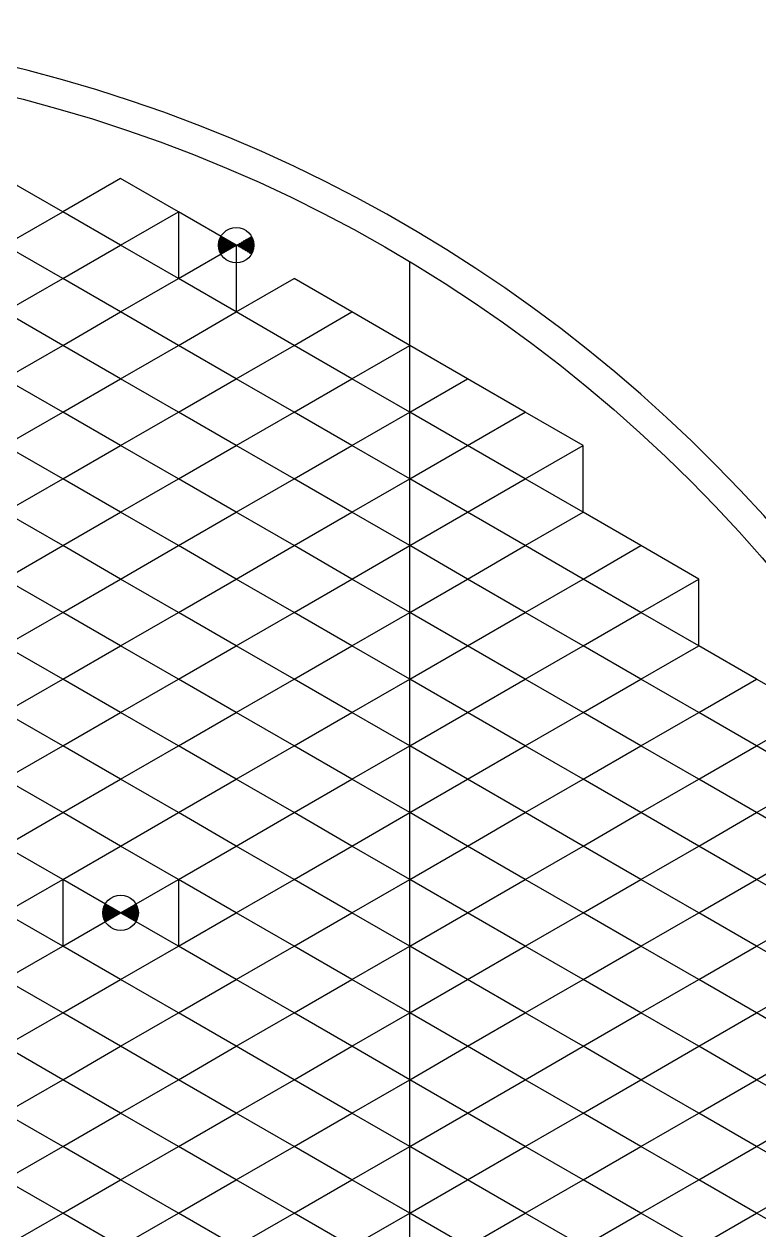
# Model space of a CAD drawing. Extents: x -11958 to 3251, y -1845 to 8235.
# Drawn here: x -9881 to -9529, y -588 to -10 of the extents above; entities that cross this region are included whole.
import ezdxf

# ---------------------------------------------------------------- set-up
doc = ezdxf.new("R2010")
doc.units = 0
doc.header["$LTSCALE"] = 10
doc.linetypes.add('DASHDOT-M', pattern=[36, 30, -3, 0, -3])
doc.linetypes.add('DASHDOT-S', pattern=[14, 10, -2, 0, -2])
doc.layers.get('0').update_dxf_attribs({"linetype": 'CONTINUOUS'})
doc.layers.add('CDR_DWG1', color=4, linetype='CONTINUOUS')
doc.layers.add('CDR_DWG3', color=1, linetype='DASHDOT-M')

msp = doc.modelspace()

# ---------------------------------------------------------------- hatches: boundary and pattern name
h = msp.add_hatch()
h.set_pattern_fill('ANSI37', color=256, scale=0.1, style=0)
h.set_pattern_definition([(45, (-12204.0697, -1700.7073), (-0.224506403, 0.224506403), []), (135, (-12204.0697, -1700.7073), (-0.224506403, -0.224506403), [])])
h.paths.add_polyline_path([(-9786.77, -112.05, 0.131652), (-9787.91, -116.3, 0.131652), (-9786.77, -120.55), (-9779.41, -116.3)])
h = msp.add_hatch()
h.set_pattern_fill('ANSI37', color=256, scale=0.1, style=0)
h.set_pattern_definition([(135, (-7354.7493, -1700.7073), (0.224506403, 0.224506403), []), (45, (-7354.7493, -1700.7073), (0.224506403, -0.224506403), [])])
h.paths.add_polyline_path([(-9772.05, -112.05, -0.131652), (-9770.91, -116.3, -0.131652), (-9772.05, -120.55), (-9779.41, -116.3)])
h = msp.add_hatch()
h.set_pattern_fill('ANSI37', color=256, scale=0.1, style=0)
h.set_pattern_definition([(45, (-12259.49534, -2020.7073), (-0.224506403, 0.224506403), []), (135, (-12259.49534, -2020.7073), (-0.224506403, -0.224506403), [])])
h.paths.add_polyline_path([(-9842.2, -432.05, 0.131652), (-9843.34, -436.3, 0.131652), (-9842.2, -440.55), (-9834.84, -436.3)])
h = msp.add_hatch()
h.set_pattern_fill('ANSI37', color=256, scale=0.1, style=0)
h.set_pattern_definition([(135, (-7410.17494, -2020.7073), (0.224506403, 0.224506403), []), (45, (-7410.17494, -2020.7073), (0.224506403, -0.224506403), [])])
h.paths.add_polyline_path([(-9827.47, -432.05, -0.131652), (-9826.34, -436.3, -0.131652), (-9827.47, -440.55), (-9834.84, -436.3)])

# ---------------------------------------------------------------- linework, layer by layer
at = {"layer": 'CDR_DWG1'}
for p, q in [((-9862.55, -100.3), (-9890.26, -84.3)), ((-9834.84, -84.3), (-9862.55, -100.3)), ((-9807.12, -100.3), (-9834.84, -84.3)), ((-9807.12, -100.3), (-9807.12, -132.3)), ((-9696.27, -1324.48), (-9696.27, -124.13)), ((-9779.41, -148.3), (-9807.12, -132.3)), ((-9779.41, -148.3), (-9751.7, -132.3)), ((-9723.98, -148.3), (-9751.7, -132.3)), ((-9696.27, -164.3), (-9723.98, -148.3)), ((-9668.56, -180.3), (-9696.27, -164.3)), ((-9640.85, -196.3), (-9668.56, -180.3)), ((-9613.13, -212.3), (-9640.85, -196.3)), ((-9613.13, -244.3), (-9613.13, -212.3)), ((-9585.42, -260.3), (-9613.13, -244.3)), ((-9613.13, -244.3), (-9613.13, -244.3)), ((-9557.71, -276.3), (-9585.42, -260.3)), ((-9557.71, -308.3), (-9557.71, -276.3)), ((-9529.99, -324.3), (-9557.71, -308.3)), ((-9557.71, -308.3), (-9557.71, -308.3)), ((-9502.28, -340.3), (-9529.99, -324.3)), ((-9862.55, -420.3), (-9834.84, -404.3)), ((-9807.12, -420.3), (-9834.84, -404.3)), ((-9862.55, -420.3), (-9862.55, -452.3)), ((-9807.12, -420.3), (-9807.12, -452.3)), ((-9834.84, -468.3), (-9862.55, -452.3)), ((-9834.84, -468.3), (-9807.12, -452.3))]:
    msp.add_line(p, q, dxfattribs=at)
for centre, radius in [((-10056.54, -724.3), 700), ((-9779.41, -116.3), 8.5), ((-9834.84, -436.3), 8.5)]:
    msp.add_circle(centre, radius, dxfattribs=at)
msp.add_arc((-10056.54, -724.3), 714, 186.39283, 173.60717, dxfattribs=at)
at = {"layer": 'CDR_DWG3', "linetype": 'DASHDOT-S'}
for p, q in [((-9890.26, -116.3), (-9862.55, -100.3)), ((-9834.84, -116.3), (-9862.55, -100.3)), ((-9834.84, -116.3), (-9807.12, -100.3)), ((-9779.41, -116.3), (-9807.12, -100.3)), ((-9862.55, -132.3), (-9890.26, -116.3)), ((-9862.55, -132.3), (-9834.84, -116.3)), ((-9807.12, -132.3), (-9834.84, -116.3)), ((-9807.12, -132.3), (-9779.41, -116.3)), ((-9779.41, -116.3), (-9779.41, -148.3)), ((-9890.26, -148.3), (-9862.55, -132.3)), ((-9834.84, -148.3), (-9862.55, -132.3)), ((-9834.84, -148.3), (-9807.12, -132.3)), ((-9862.55, -164.3), (-9890.26, -148.3)), ((-9862.55, -164.3), (-9834.84, -148.3)), ((-9807.12, -164.3), (-9834.84, -148.3)), ((-9807.12, -164.3), (-9779.41, -148.3)), ((-9751.7, -164.3), (-9779.41, -148.3)), ((-9751.7, -164.3), (-9723.98, -148.3)), ((-9890.26, -180.3), (-9862.55, -164.3)), ((-9834.84, -180.3), (-9862.55, -164.3)), ((-9834.84, -180.3), (-9807.12, -164.3)), ((-9779.41, -180.3), (-9807.12, -164.3)), ((-9779.41, -180.3), (-9751.7, -164.3)), ((-9723.98, -180.3), (-9751.7, -164.3)), ((-9723.98, -180.3), (-9696.27, -164.3)), ((-9862.55, -196.3), (-9890.26, -180.3)), ((-9862.55, -196.3), (-9834.84, -180.3)), ((-9807.12, -196.3), (-9834.84, -180.3)), ((-9807.12, -196.3), (-9779.41, -180.3)), ((-9751.7, -196.3), (-9779.41, -180.3)), ((-9751.7, -196.3), (-9723.98, -180.3)), ((-9696.27, -196.3), (-9723.98, -180.3)), ((-9696.27, -196.3), (-9668.56, -180.3)), ((-9890.26, -212.3), (-9862.55, -196.3)), ((-9834.84, -212.3), (-9862.55, -196.3)), ((-9834.84, -212.3), (-9807.12, -196.3)), ((-9779.41, -212.3), (-9807.12, -196.3)), ((-9779.41, -212.3), (-9751.7, -196.3)), ((-9723.98, -212.3), (-9751.7, -196.3)), ((-9723.98, -212.3), (-9696.27, -196.3)), ((-9668.56, -212.3), (-9696.27, -196.3)), ((-9668.56, -212.3), (-9640.85, -196.3)), ((-9862.55, -228.3), (-9890.26, -212.3)), ((-9862.55, -228.3), (-9834.84, -212.3)), ((-9807.12, -228.3), (-9834.84, -212.3)), ((-9807.12, -228.3), (-9779.41, -212.3)), ((-9751.7, -228.3), (-9779.41, -212.3)), ((-9751.7, -228.3), (-9723.98, -212.3)), ((-9696.27, -228.3), (-9723.98, -212.3)), ((-9696.27, -228.3), (-9668.56, -212.3)), ((-9640.85, -228.3), (-9668.56, -212.3)), ((-9640.85, -228.3), (-9613.13, -212.3)), ((-9890.26, -244.3), (-9862.55, -228.3)), ((-9834.84, -244.3), (-9862.55, -228.3)), ((-9834.84, -244.3), (-9807.12, -228.3)), ((-9779.41, -244.3), (-9807.12, -228.3)), ((-9779.41, -244.3), (-9751.7, -228.3)), ((-9723.98, -244.3), (-9751.7, -228.3)), ((-9723.98, -244.3), (-9696.27, -228.3)), ((-9668.56, -244.3), (-9696.27, -228.3)), ((-9668.56, -244.3), (-9640.85, -228.3)), ((-9613.13, -244.3), (-9640.85, -228.3)), ((-9862.55, -260.3), (-9890.26, -244.3)), ((-9862.55, -260.3), (-9834.84, -244.3)), ((-9807.12, -260.3), (-9834.84, -244.3)), ((-9807.12, -260.3), (-9779.41, -244.3)), ((-9751.7, -260.3), (-9779.41, -244.3)), ((-9751.7, -260.3), (-9723.98, -244.3)), ((-9696.27, -260.3), (-9723.98, -244.3)), ((-9696.27, -260.3), (-9668.56, -244.3)), ((-9640.85, -260.3), (-9668.56, -244.3)), ((-9640.85, -260.3), (-9613.13, -244.3)), ((-9890.26, -276.3), (-9862.55, -260.3)), ((-9834.84, -276.3), (-9862.55, -260.3)), ((-9834.84, -276.3), (-9807.12, -260.3)), ((-9779.41, -276.3), (-9807.12, -260.3)), ((-9779.41, -276.3), (-9751.7, -260.3)), ((-9723.98, -276.3), (-9751.7, -260.3)), ((-9723.98, -276.3), (-9696.27, -260.3)), ((-9668.56, -276.3), (-9696.27, -260.3)), ((-9668.56, -276.3), (-9640.85, -260.3)), ((-9613.13, -276.3), (-9640.85, -260.3)), ((-9613.13, -276.3), (-9585.42, -260.3)), ((-9862.55, -292.3), (-9890.26, -276.3)), ((-9862.55, -292.3), (-9834.84, -276.3)), ((-9807.12, -292.3), (-9834.84, -276.3)), ((-9807.12, -292.3), (-9779.41, -276.3)), ((-9751.7, -292.3), (-9779.41, -276.3)), ((-9751.7, -292.3), (-9723.98, -276.3)), ((-9696.27, -292.3), (-9723.98, -276.3)), ((-9696.27, -292.3), (-9668.56, -276.3)), ((-9640.85, -292.3), (-9668.56, -276.3)), ((-9640.85, -292.3), (-9613.13, -276.3)), ((-9585.42, -292.3), (-9613.13, -276.3)), ((-9585.42, -292.3), (-9557.71, -276.3)), ((-9890.26, -308.3), (-9862.55, -292.3)), ((-9834.84, -308.3), (-9862.55, -292.3)), ((-9834.84, -308.3), (-9807.12, -292.3)), ((-9779.41, -308.3), (-9807.12, -292.3)), ((-9779.41, -308.3), (-9751.7, -292.3)), ((-9723.98, -308.3), (-9751.7, -292.3)), ((-9723.98, -308.3), (-9696.27, -292.3)), ((-9668.56, -308.3), (-9696.27, -292.3)), ((-9668.56, -308.3), (-9640.85, -292.3)), ((-9613.13, -308.3), (-9640.85, -292.3)), ((-9613.13, -308.3), (-9585.42, -292.3)), ((-9557.71, -308.3), (-9585.42, -292.3)), ((-9862.55, -324.3), (-9890.26, -308.3)), ((-9862.55, -324.3), (-9834.84, -308.3)), ((-9807.12, -324.3), (-9834.84, -308.3)), ((-9807.12, -324.3), (-9779.41, -308.3)), ((-9751.7, -324.3), (-9779.41, -308.3)), ((-9751.7, -324.3), (-9723.98, -308.3)), ((-9696.27, -324.3), (-9723.98, -308.3)), ((-9696.27, -324.3), (-9668.56, -308.3)), ((-9640.85, -324.3), (-9668.56, -308.3)), ((-9640.85, -324.3), (-9613.13, -308.3)), ((-9585.42, -324.3), (-9613.13, -308.3)), ((-9585.42, -324.3), (-9557.71, -308.3)), ((-9890.26, -340.3), (-9862.55, -324.3)), ((-9834.84, -340.3), (-9862.55, -324.3)), ((-9834.84, -340.3), (-9807.12, -324.3)), ((-9779.41, -340.3), (-9807.12, -324.3)), ((-9779.41, -340.3), (-9751.7, -324.3)), ((-9723.98, -340.3), (-9751.7, -324.3)), ((-9723.98, -340.3), (-9696.27, -324.3)), ((-9668.56, -340.3), (-9696.27, -324.3)), ((-9668.56, -340.3), (-9640.85, -324.3)), ((-9613.13, -340.3), (-9640.85, -324.3)), ((-9613.13, -340.3), (-9585.42, -324.3)), ((-9557.71, -340.3), (-9585.42, -324.3)), ((-9557.71, -340.3), (-9529.99, -324.3)), ((-9862.55, -356.3), (-9890.26, -340.3)), ((-9862.55, -356.3), (-9834.84, -340.3)), ((-9807.12, -356.3), (-9834.84, -340.3)), ((-9807.12, -356.3), (-9779.41, -340.3)), ((-9751.7, -356.3), (-9779.41, -340.3)), ((-9751.7, -356.3), (-9723.98, -340.3)), ((-9696.27, -356.3), (-9723.98, -340.3)), ((-9696.27, -356.3), (-9668.56, -340.3)), ((-9640.85, -356.3), (-9668.56, -340.3)), ((-9640.85, -356.3), (-9613.13, -340.3)), ((-9585.42, -356.3), (-9613.13, -340.3)), ((-9585.42, -356.3), (-9557.71, -340.3)), ((-9529.99, -356.3), (-9557.71, -340.3)), ((-9529.99, -356.3), (-9502.28, -340.3)), ((-9890.26, -372.3), (-9862.55, -356.3)), ((-9834.84, -372.3), (-9862.55, -356.3)), ((-9834.84, -372.3), (-9807.12, -356.3)), ((-9779.41, -372.3), (-9807.12, -356.3)), ((-9779.41, -372.3), (-9751.7, -356.3)), ((-9723.98, -372.3), (-9751.7, -356.3)), ((-9723.98, -372.3), (-9696.27, -356.3)), ((-9668.56, -372.3), (-9696.27, -356.3)), ((-9668.56, -372.3), (-9640.85, -356.3)), ((-9613.13, -372.3), (-9640.85, -356.3)), ((-9613.13, -372.3), (-9585.42, -356.3)), ((-9557.71, -372.3), (-9585.42, -356.3)), ((-9557.71, -372.3), (-9529.99, -356.3)), ((-9502.28, -372.3), (-9529.99, -356.3)), ((-9862.55, -388.3), (-9890.26, -372.3)), ((-9862.55, -388.3), (-9834.84, -372.3)), ((-9807.12, -388.3), (-9834.84, -372.3)), ((-9807.12, -388.3), (-9779.41, -372.3)), ((-9751.7, -388.3), (-9779.41, -372.3)), ((-9751.7, -388.3), (-9723.98, -372.3)), ((-9696.27, -388.3), (-9723.98, -372.3)), ((-9696.27, -388.3), (-9668.56, -372.3)), ((-9640.85, -388.3), (-9668.56, -372.3)), ((-9640.85, -388.3), (-9613.13, -372.3)), ((-9585.42, -388.3), (-9613.13, -372.3)), ((-9585.42, -388.3), (-9557.71, -372.3)), ((-9529.99, -388.3), (-9557.71, -372.3)), ((-9529.99, -388.3), (-9502.28, -372.3)), ((-9890.26, -404.3), (-9862.55, -388.3)), ((-9834.84, -404.3), (-9862.55, -388.3)), ((-9834.84, -404.3), (-9807.12, -388.3)), ((-9779.41, -404.3), (-9807.12, -388.3)), ((-9779.41, -404.3), (-9751.7, -388.3)), ((-9723.98, -404.3), (-9751.7, -388.3)), ((-9723.98, -404.3), (-9696.27, -388.3)), ((-9668.56, -404.3), (-9696.27, -388.3)), ((-9668.56, -404.3), (-9640.85, -388.3)), ((-9613.13, -404.3), (-9640.85, -388.3)), ((-9613.13, -404.3), (-9585.42, -388.3)), ((-9557.71, -404.3), (-9585.42, -388.3)), ((-9557.71, -404.3), (-9529.99, -388.3)), ((-9502.28, -404.3), (-9529.99, -388.3)), ((-9862.55, -420.3), (-9890.26, -404.3)), ((-9807.12, -420.3), (-9779.41, -404.3)), ((-9751.7, -420.3), (-9779.41, -404.3)), ((-9751.7, -420.3), (-9723.98, -404.3)), ((-9696.27, -420.3), (-9723.98, -404.3)), ((-9696.27, -420.3), (-9668.56, -404.3)), ((-9640.85, -420.3), (-9668.56, -404.3)), ((-9640.85, -420.3), (-9613.13, -404.3)), ((-9585.42, -420.3), (-9613.13, -404.3)), ((-9585.42, -420.3), (-9557.71, -404.3)), ((-9529.99, -420.3), (-9557.71, -404.3)), ((-9529.99, -420.3), (-9502.28, -404.3)), ((-9890.26, -436.3), (-9862.55, -420.3)), ((-9834.84, -436.3), (-9862.55, -420.3)), ((-9834.84, -436.3), (-9807.12, -420.3)), ((-9779.41, -436.3), (-9807.12, -420.3)), ((-9779.41, -436.3), (-9751.7, -420.3)), ((-9723.98, -436.3), (-9751.7, -420.3)), ((-9723.98, -436.3), (-9696.27, -420.3)), ((-9668.56, -436.3), (-9696.27, -420.3)), ((-9668.56, -436.3), (-9640.85, -420.3)), ((-9613.13, -436.3), (-9640.85, -420.3)), ((-9613.13, -436.3), (-9585.42, -420.3)), ((-9557.71, -436.3), (-9585.42, -420.3)), ((-9557.71, -436.3), (-9529.99, -420.3)), ((-9502.28, -436.3), (-9529.99, -420.3)), ((-9862.55, -452.3), (-9890.26, -436.3)), ((-9862.55, -452.3), (-9834.84, -436.3)), ((-9807.12, -452.3), (-9834.84, -436.3)), ((-9807.12, -452.3), (-9779.41, -436.3)), ((-9751.7, -452.3), (-9779.41, -436.3)), ((-9751.7, -452.3), (-9723.98, -436.3)), ((-9696.27, -452.3), (-9723.98, -436.3)), ((-9696.27, -452.3), (-9668.56, -436.3)), ((-9640.85, -452.3), (-9668.56, -436.3)), ((-9640.85, -452.3), (-9613.13, -436.3)), ((-9585.42, -452.3), (-9613.13, -436.3)), ((-9585.42, -452.3), (-9557.71, -436.3)), ((-9529.99, -452.3), (-9557.71, -436.3)), ((-9529.99, -452.3), (-9502.28, -436.3)), ((-9890.26, -468.3), (-9862.55, -452.3)), ((-9779.41, -468.3), (-9807.12, -452.3)), ((-9779.41, -468.3), (-9751.7, -452.3)), ((-9723.98, -468.3), (-9751.7, -452.3)), ((-9723.98, -468.3), (-9696.27, -452.3)), ((-9668.56, -468.3), (-9696.27, -452.3)), ((-9668.56, -468.3), (-9640.85, -452.3)), ((-9613.13, -468.3), (-9640.85, -452.3)), ((-9613.13, -468.3), (-9585.42, -452.3)), ((-9557.71, -468.3), (-9585.42, -452.3)), ((-9557.71, -468.3), (-9529.99, -452.3)), ((-9502.28, -468.3), (-9529.99, -452.3)), ((-9862.55, -484.3), (-9890.26, -468.3)), ((-9862.55, -484.3), (-9834.84, -468.3)), ((-9807.12, -484.3), (-9834.84, -468.3)), ((-9807.12, -484.3), (-9779.41, -468.3)), ((-9751.7, -484.3), (-9779.41, -468.3)), ((-9751.7, -484.3), (-9723.98, -468.3)), ((-9696.27, -484.3), (-9723.98, -468.3)), ((-9696.27, -484.3), (-9668.56, -468.3)), ((-9640.85, -484.3), (-9668.56, -468.3)), ((-9640.85, -484.3), (-9613.13, -468.3)), ((-9585.42, -484.3), (-9613.13, -468.3)), ((-9585.42, -484.3), (-9557.71, -468.3)), ((-9529.99, -484.3), (-9557.71, -468.3)), ((-9529.99, -484.3), (-9502.28, -468.3)), ((-9890.26, -500.3), (-9862.55, -484.3)), ((-9834.84, -500.3), (-9862.55, -484.3)), ((-9834.84, -500.3), (-9807.12, -484.3)), ((-9779.41, -500.3), (-9807.12, -484.3)), ((-9779.41, -500.3), (-9751.7, -484.3)), ((-9723.98, -500.3), (-9751.7, -484.3)), ((-9723.98, -500.3), (-9696.27, -484.3)), ((-9668.56, -500.3), (-9696.27, -484.3)), ((-9668.56, -500.3), (-9640.85, -484.3)), ((-9613.13, -500.3), (-9640.85, -484.3)), ((-9613.13, -500.3), (-9585.42, -484.3)), ((-9557.71, -500.3), (-9585.42, -484.3)), ((-9557.71, -500.3), (-9529.99, -484.3)), ((-9502.28, -500.3), (-9529.99, -484.3)), ((-9862.55, -516.3), (-9890.26, -500.3)), ((-9862.55, -516.3), (-9834.84, -500.3)), ((-9807.12, -516.3), (-9834.84, -500.3)), ((-9807.12, -516.3), (-9779.41, -500.3)), ((-9751.7, -516.3), (-9779.41, -500.3)), ((-9751.7, -516.3), (-9723.98, -500.3)), ((-9696.27, -516.3), (-9723.98, -500.3)), ((-9696.27, -516.3), (-9668.56, -500.3)), ((-9640.85, -516.3), (-9668.56, -500.3)), ((-9640.85, -516.3), (-9613.13, -500.3)), ((-9585.42, -516.3), (-9613.13, -500.3)), ((-9585.42, -516.3), (-9557.71, -500.3)), ((-9529.99, -516.3), (-9557.71, -500.3)), ((-9529.99, -516.3), (-9502.28, -500.3)), ((-9890.26, -532.3), (-9862.55, -516.3)), ((-9834.84, -532.3), (-9862.55, -516.3)), ((-9834.84, -532.3), (-9807.12, -516.3)), ((-9779.41, -532.3), (-9807.12, -516.3)), ((-9779.41, -532.3), (-9751.7, -516.3)), ((-9723.98, -532.3), (-9751.7, -516.3)), ((-9723.98, -532.3), (-9696.27, -516.3)), ((-9668.56, -532.3), (-9696.27, -516.3)), ((-9668.56, -532.3), (-9640.85, -516.3)), ((-9613.13, -532.3), (-9640.85, -516.3)), ((-9613.13, -532.3), (-9585.42, -516.3)), ((-9557.71, -532.3), (-9585.42, -516.3)), ((-9557.71, -532.3), (-9529.99, -516.3)), ((-9502.28, -532.3), (-9529.99, -516.3)), ((-9862.55, -548.3), (-9890.26, -532.3)), ((-9862.55, -548.3), (-9834.84, -532.3)), ((-9807.12, -548.3), (-9834.84, -532.3)), ((-9807.12, -548.3), (-9779.41, -532.3)), ((-9751.7, -548.3), (-9779.41, -532.3)), ((-9751.7, -548.3), (-9723.98, -532.3)), ((-9696.27, -548.3), (-9723.98, -532.3)), ((-9696.27, -548.3), (-9668.56, -532.3)), ((-9640.85, -548.3), (-9668.56, -532.3)), ((-9640.85, -548.3), (-9613.13, -532.3)), ((-9585.42, -548.3), (-9613.13, -532.3)), ((-9585.42, -548.3), (-9557.71, -532.3)), ((-9529.99, -548.3), (-9557.71, -532.3)), ((-9529.99, -548.3), (-9502.28, -532.3)), ((-9890.26, -564.3), (-9862.55, -548.3)), ((-9834.84, -564.3), (-9862.55, -548.3)), ((-9834.84, -564.3), (-9807.12, -548.3)), ((-9779.41, -564.3), (-9807.12, -548.3)), ((-9779.41, -564.3), (-9751.7, -548.3)), ((-9723.98, -564.3), (-9751.7, -548.3)), ((-9723.98, -564.3), (-9696.27, -548.3)), ((-9668.56, -564.3), (-9696.27, -548.3)), ((-9668.56, -564.3), (-9640.85, -548.3)), ((-9613.13, -564.3), (-9640.85, -548.3)), ((-9613.13, -564.3), (-9585.42, -548.3)), ((-9557.71, -564.3), (-9585.42, -548.3)), ((-9557.71, -564.3), (-9529.99, -548.3)), ((-9502.28, -564.3), (-9529.99, -548.3)), ((-9862.55, -580.3), (-9890.26, -564.3)), ((-9862.55, -580.3), (-9834.84, -564.3)), ((-9807.12, -580.3), (-9834.84, -564.3)), ((-9807.12, -580.3), (-9779.41, -564.3)), ((-9751.7, -580.3), (-9779.41, -564.3)), ((-9751.7, -580.3), (-9723.98, -564.3)), ((-9696.27, -580.3), (-9723.98, -564.3)), ((-9696.27, -580.3), (-9668.56, -564.3)), ((-9640.85, -580.3), (-9668.56, -564.3)), ((-9640.85, -580.3), (-9613.13, -564.3)), ((-9585.42, -580.3), (-9613.13, -564.3)), ((-9585.42, -580.3), (-9557.71, -564.3)), ((-9529.99, -580.3), (-9557.71, -564.3)), ((-9529.99, -580.3), (-9502.28, -564.3)), ((-9890.26, -596.3), (-9862.55, -580.3)), ((-9834.84, -596.3), (-9862.55, -580.3)), ((-9834.84, -596.3), (-9807.12, -580.3)), ((-9779.41, -596.3), (-9807.12, -580.3)), ((-9779.41, -596.3), (-9751.7, -580.3)), ((-9723.98, -596.3), (-9751.7, -580.3)), ((-9723.98, -596.3), (-9696.27, -580.3)), ((-9668.56, -596.3), (-9696.27, -580.3)), ((-9668.56, -596.3), (-9640.85, -580.3)), ((-9613.13, -596.3), (-9640.85, -580.3)), ((-9613.13, -596.3), (-9585.42, -580.3)), ((-9557.71, -596.3), (-9585.42, -580.3)), ((-9557.71, -596.3), (-9529.99, -580.3)), ((-9502.28, -596.3), (-9529.99, -580.3))]:
    msp.add_line(p, q, dxfattribs=at)

doc.saveas('drawing.dxf')
